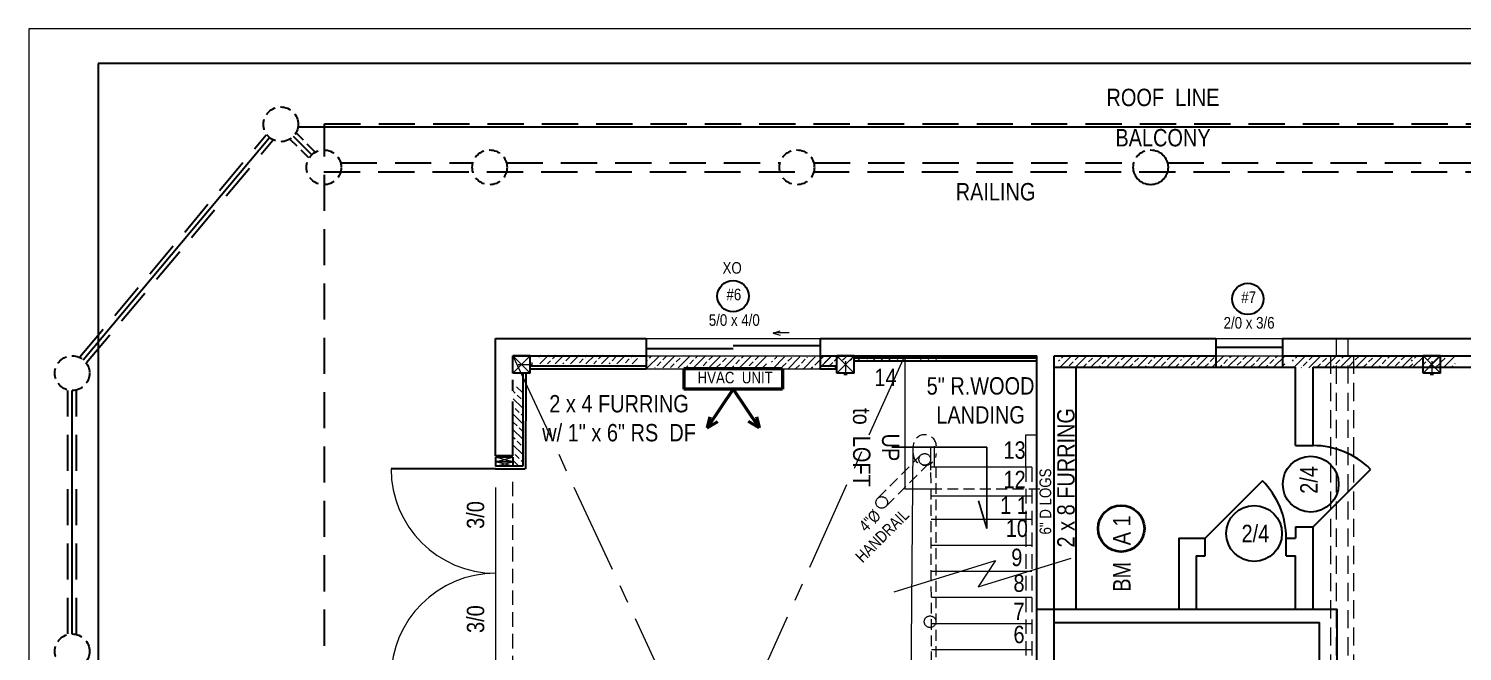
# Model space of a CAD drawing. Header units: inches. Extents: x 0 to 15441, y -6 to 2753.
# Drawn here: x 7122.6 to 7617.1, y 1558.9 to 1773.8 of the extents above; entities that cross this region are included whole.
import ezdxf

# ---------------------------------------------------------------- set-up
doc = ezdxf.new("R2010")
doc.units = ezdxf.units.IN
doc.header["$MEASUREMENT"] = 0
for name, pattern in [('CENTER', [2, 1.25, -0.25, 0.25, -0.25]), ('DASHDOT2', [0.5, 0.25, -0.125, 0, -0.125]), ('HIDDEN', [0.375, 0.25, -0.125])]:
    doc.linetypes.add(name, pattern=pattern)
for name, color, linetype, lineweight in [('CONCRETE', 7, 'Continuous', 25), ('DOORS', 7, 'Continuous', 60), ('EXISTING CEILING BEAMS', 255, 'HIDDEN', 20), ('HVAC', 1, 'Continuous', 50), ('NEW  ROUIGH SAWN  BEAMS', 3, 'HIDDEN', 40), ('NEW FRAMING', 6, 'Continuous', 30), ('NEW FRAMMING', 6, 'Continuous', 30), ('PLUMBING', 3, 'Continuous', 20), ('ROOF', 7, 'HIDDEN', 30), ('ROOF FRAMING', 7, 'Continuous', 20), ('STAIRS', 7, 'Continuous', 20), ('WALL FRAMING', 9, 'CENTER', 30), ('WALLS', 7, 'Continuous', 30), ('WINDOWS', 5, 'Continuous', 30)]:
    doc.layers.add(name, color=color, linetype=linetype, lineweight=lineweight)
for name, color, linetype in [('TEXT', 7, 'Continuous'), ('TEXT80', 9, 'Continuous'), ('TEXT80 @ 1', 9, 'Continuous'), ('TITLE BLOCK', 7, 'Continuous')]:
    doc.layers.add(name, color=color, linetype=linetype)
doc.layers.get('PLUMBING').off()
doc.styles.add('ARCHENT', font='technical.ttf', dxfattribs={"height": 6})

# ---------------------------------------------------------------- blocks, each defined once
blk = doc.blocks.new('A$C4B672F97')
at = {"layer": 'STAIRS', "color": 7, "linetype": 'HIDDEN', "lineweight": 9, "ltscale": 15}
for p, q in [((-3.14, 2.52), (-17.99, -12.33)), ((-0.31, -0.31), (-15.16, -15.16))]:
    blk.add_line(p, q, dxfattribs=at)
at = {"layer": 'STAIRS', "linetype": 'DASHDOT2', "lineweight": 9, "ltscale": 150}
for centre in [(-1.72, 1.1), (-16.57, -13.75)]:
    blk.add_circle(centre, 2, dxfattribs=at)
at = {"layer": 'STAIRS', "color": 7, "linetype": 'HIDDEN', "lineweight": 9, "ltscale": 15}
for centre, start, end in [((-1.72, 5.62), 0, 180), ((-1.72, 3.1), 180, 0)]:
    blk.add_arc(centre, 4, start, end, dxfattribs=at)

msp = doc.modelspace()

# ---------------------------------------------------------------- hatches: boundary and pattern name
at = {"layer": 'NEW FRAMING', "linetype": 'Continuous', "lineweight": 9, "ltscale": 25}
h = msp.add_hatch(dxfattribs=at)
h.set_pattern_fill('ANSI33', color=256, scale=15, style=0)
h.set_pattern_definition([(45, (2360.5694, 394.9716), (-2.6516504, 2.6516504), []), (45, (2363.221, 394.9716), (-2.6516504, 2.6516504), [1.875, -0.9375])])
h.paths.add_polyline_path([(7298.59, 1661.13), (7298.59, 1658.13), (7332.59, 1658.13), (7332.59, 1661.13)])
h = msp.add_hatch(dxfattribs=at)
h.set_pattern_fill('ANSI33', color=256, scale=15, style=0)
h.set_pattern_definition([(45, (2400.6214, 396.599), (-2.6516504, 2.6516504), []), (45, (2403.273, 396.599), (-2.6516504, 2.6516504), [1.875, -0.9375])])
h.paths.add_polyline_path([(7377.64, 1659.76), (7335.64, 1659.76), (7335.64, 1656.76), (7377.64, 1656.76)])
h.paths.add_polyline_path([(7377.64, 1660.91), (7335.64, 1660.91), (7335.64, 1659.76), (7377.64, 1659.76)])
h = msp.add_hatch(dxfattribs=at)
h.set_pattern_fill('ANSI33', color=256, scale=15, style=0)
h.set_pattern_definition([(45, (2443.792, 396.166), (-2.6516504, 2.6516504), []), (45, (2446.4437, 396.166), (-2.6516504, 2.6516504), [1.875, -0.9375])])
h.paths.add_polyline_path([(7420.81, 1660.48), (7378.81, 1660.48), (7378.81, 1659.32), (7420.81, 1659.32)])
h.paths.add_polyline_path([(7401.34, 1656.32), (7401.34, 1659.32), (7378.81, 1659.32), (7378.81, 1656.32)])
h = msp.add_hatch(dxfattribs=at)
h.set_pattern_fill('ANSI33', color=256, scale=15, style=0)
h.set_pattern_definition([(45, (2459.9864, 396.4), (-2.6516504, 2.6516504), []), (45, (2462.638, 396.4), (-2.6516504, 2.6516504), [1.875, -0.9375])])
h.paths.add_polyline_path([(7437, 1660.71), (7395, 1660.71), (7395, 1659.56), (7437, 1659.56)])
h.paths.add_polyline_path([(7401.34, 1656.56), (7401.34, 1659.56), (7395, 1659.56), (7395, 1656.56)])
h = msp.add_hatch(dxfattribs=at)
h.set_pattern_fill('ANSI33', color=256, scale=15, style=0)
h.set_pattern_definition([(45, (2445.6567, 397.017), (-2.6516504, 2.6516504), []), (45, (2448.3084, 397.017), (-2.6516504, 2.6516504), [1.875, -0.9375])])
h.paths.add_polyline_path([(7407.34, 1660.91), (7407.34, 1660.17), (7422.67, 1660.17), (7422.67, 1660.91)])
h.paths.add_polyline_path([(7407.34, 1659.91), (7422.67, 1659.91), (7422.67, 1660.17), (7407.34, 1660.17)])
h = msp.add_hatch(dxfattribs=at)
h.set_pattern_fill('ANSI33', color=256, scale=15, style=0)
h.set_pattern_definition([(45, (2496.0007, 396.7866), (-2.6516504, 2.6516504), []), (45, (2498.6523, 396.7866), (-2.6516504, 2.6516504), [1.875, -0.9375])])
h.paths.add_polyline_path([(7470.34, 1659.94), (7470.34, 1660.91), (7431.02, 1660.91), (7431.02, 1659.94)])
h = msp.add_hatch(dxfattribs=at)
h.set_pattern_fill('ANSI33', color=256, scale=15, style=0)
h.set_pattern_definition([(45, (2542.824, 396.599), (-2.6516504, 2.6516504), []), (45, (2545.4756, 396.599), (-2.6516504, 2.6516504), [1.875, -0.9375])])
h.paths.add_polyline_path([(7519.84, 1659.76), (7477.84, 1659.76), (7477.84, 1656.76), (7519.84, 1656.76)])
h.paths.add_polyline_path([(7519.84, 1660.91), (7477.84, 1660.91), (7477.84, 1659.76), (7519.84, 1659.76)])
h = msp.add_hatch(dxfattribs=at)
h.set_pattern_fill('ANSI33', color=256, scale=15, style=0)
h.set_pattern_definition([(45, (2584.8256, 396.7523), (-2.6516504, 2.6516504), []), (45, (2587.4772, 396.7523), (-2.6516504, 2.6516504), [1.875, -0.9375])])
h.paths.add_polyline_path([(7555.84, 1656.91), (7555.84, 1659.91), (7519.84, 1659.91), (7519.84, 1656.91)])
h.paths.add_polyline_path([(7555.84, 1660.91), (7519.84, 1660.91), (7519.84, 1659.91), (7555.84, 1659.91)])
h = msp.add_hatch(dxfattribs=at)
h.set_pattern_fill('ANSI33', color=256, scale=15, style=0)
h.set_pattern_definition([(45, (2623.5272, 396.599), (-2.6516504, 2.6516504), []), (45, (2626.179, 396.599), (-2.6516504, 2.6516504), [1.875, -0.9375])])
h.paths.add_polyline_path([(7600.54, 1659.76), (7558.54, 1659.76), (7558.54, 1656.76), (7600.54, 1656.76)])
h.paths.add_polyline_path([(7600.54, 1660.91), (7558.54, 1660.91), (7558.54, 1659.76), (7600.54, 1659.76)])
h = msp.add_hatch(dxfattribs=at)
h.set_pattern_fill('ANSI33', color=256, scale=15, style=0)
h.set_pattern_definition([(45, (2664.496, 396.599), (-2.6516504, 2.6516504), []), (45, (2667.1475, 396.599), (-2.6516504, 2.6516504), [1.875, -0.9375])])
h.paths.add_polyline_path([(7614.59, 1659.76), (7614.59, 1660.91), (7599.51, 1660.91), (7599.51, 1659.76)])
h.paths.add_polyline_path([(7614.59, 1656.76), (7614.59, 1659.76), (7599.51, 1659.76), (7599.51, 1656.76)])
h = msp.add_hatch(dxfattribs=at)
h.set_pattern_fill('ANSI33', color=256, scale=15, angle=90, style=0)
h.set_pattern_definition([(135, (8555.9147, -3321.868), (-2.6516504, -2.6516504), []), (135, (8555.9147, -3319.216), (-2.6516504, -2.6516504), [1.875, -0.9375])])
h.paths.add_polyline_path([(7289.76, 1622.85), (7292.76, 1622.85), (7292.76, 1650.15), (7289.76, 1650.15)])

# ---------------------------------------------------------------- linework, layer by layer
at = {"layer": 'CONCRETE', "color": 7, "linetype": 'Continuous', "lineweight": 30, "ltscale": 25}
for centre in [(7365.54, 1681.46), (7543.1, 1680.52)]:
    msp.add_circle(centre, 5.42, dxfattribs=at)
at = {"layer": 'DOORS', "color": 6, "linetype": 'Continuous', "lineweight": 9, "ltscale": 25}
for centre, start, end in [((7283.6, 1621.85), 180.0025, 270.0024), ((7283.6, 1549.85), 90.0001, 180)]:
    msp.add_arc(centre, 36, start, end, dxfattribs=at)
at = {"layer": 'EXISTING CEILING BEAMS', "linetype": 'HIDDEN', "ltscale": 25}
for p, q in [((7573.59, 1666.89), (7573.59, 1511.9)), ((7577.58, 1666.9), (7577.59, 1511.9))]:
    msp.add_line(p, q, dxfattribs=at)
at = {"layer": 'EXISTING CEILING BEAMS', "color": 6, "linetype": 'Continuous', "lineweight": 9, "ltscale": 25}
for p, q in [((7289.59, 1624.35), (7283.59, 1625.85)), ((7283.59, 1624.35), (7289.59, 1625.85)), ((7289.59, 1622.85), (7283.59, 1624.35)), ((7283.59, 1622.85), (7289.59, 1624.35))]:
    msp.add_line(p, q, dxfattribs=at)
at = {"layer": 'HVAC', "ltscale": 15}
for p, q in [((7348.59, 1656.42), (7348.59, 1649.42)), ((7382.59, 1656.4), (7382.59, 1649.4))]:
    msp.add_line(p, q, dxfattribs=at)
at = {"layer": 'HVAC', "ltscale": 25}
for p, q in [((7382.59, 1656.4), (7348.59, 1656.42)), ((7382.59, 1649.4), (7348.59, 1649.42)), ((7365.59, 1649.41), (7356.65, 1636.05)), ((7365.59, 1649.41), (7374.53, 1636.05)), ((7357.57, 1639.8), (7356.65, 1636.05)), ((7356.65, 1636.05), (7360.34, 1638.2)), ((7374.53, 1636.05), (7370.84, 1638.2)), ((7373.61, 1639.8), (7374.53, 1636.05))]:
    msp.add_line(p, q, dxfattribs=at)
at = {"layer": 'NEW  ROUIGH SAWN  BEAMS', "color": 6, "linetype": 'HIDDEN', "lineweight": 20, "ltscale": 25}
for p, q in [((7571.58, 1660.91), (7571.58, 1511.9)), ((7579.57, 1660.91), (7579.58, 1511.9))]:
    msp.add_line(p, q, dxfattribs=at)
at = {"layer": 'NEW  ROUIGH SAWN  BEAMS', "color": 6, "linetype": 'HIDDEN', "lineweight": 20, "ltscale": 20}
msp.add_line((7289.59, 1552.41), (7289.59, 1618.41), dxfattribs=at)
at = {"layer": 'NEW FRAMING', "ltscale": 15}
for p, q in [((7295.59, 1657.41), (7335.59, 1657.41)), ((7395.59, 1657.41), (7401.34, 1657.41)), ((7407.34, 1660.16), (7470.34, 1660.16)), ((7407.34, 1659.16), (7470.34, 1659.16)), ((7476.34, 1656.91), (7559.59, 1656.91)), ((7535.86, 1656.91), (7558.86, 1656.91)), ((7558.58, 1656.92), (7559.59, 1656.92)), ((7559.59, 1629.91), (7559.59, 1656.91)), ((7565.59, 1656.92), (7606.32, 1656.92)), ((7565.59, 1629.91), (7565.59, 1656.91)), ((7565.59, 1656.91), (7567.84, 1656.91)), ((7573.84, 1656.91), (7621.59, 1656.91)), ((7295.59, 1656.41), (7335.59, 1656.41)), ((7395.59, 1656.41), (7401.34, 1656.41)), ((7559.59, 1629.91), (7565.59, 1629.91)), ((7283.6, 1621.85), (7247.6, 1621.85)), ((7283.6, 1621.85), (7289.6, 1621.85)), ((7548.13, 1617.71), (7528.34, 1597.91)), ((7585.39, 1621.7), (7565.59, 1601.9)), ((7519.34, 1597.91), (7528.34, 1597.91)), ((7528.34, 1591.91), (7528.34, 1597.91)), ((7556.34, 1591.91), (7556.34, 1597.98)), ((7556.34, 1597.91), (7559.59, 1597.91)), ((7559.59, 1601.91), (7559.59, 1597.91)), ((7559.59, 1601.91), (7565.59, 1601.91)), ((7565.64, 1573.41), (7565.63, 1601.91)), ((7525.34, 1591.91), (7528.34, 1591.91)), ((7556.34, 1591.91), (7559.59, 1591.91)), ((7559.59, 1573.41), (7559.59, 1591.91))]:
    msp.add_line(p, q, dxfattribs=at)
at = {"layer": 'NEW FRAMING', "color": 6, "ltscale": 15}
for p, q in [((7294.06, 1654.91), (7294, 1621.85)), ((7289.59, 1625.85), (7283.59, 1625.85)), ((7289.59, 1624.35), (7283.59, 1624.35)), ((7289.59, 1622.85), (7283.59, 1622.85)), ((7293.09, 1622.85), (7289.59, 1622.85))]:
    msp.add_line(p, q, dxfattribs=at)
at = {"layer": 'NEW FRAMING', "lineweight": 20, "ltscale": 15}
msp.add_line((7335.59, 1656.41), (7395.59, 1656.41), dxfattribs=at)
at = {"layer": 'NEW FRAMING', "color": 7, "ltscale": 15}
msp.add_line((7289.59, 1626.35), (7283.59, 1626.35), dxfattribs=at)
at = {"layer": 'NEW FRAMING', "ltscale": 25}
for p, q in [((7289.59, 1621.85), (7293.89, 1621.85)), ((7289.6, 1621.85), (7293.89, 1621.86)), ((7519.34, 1597.91), (7519.34, 1573.41)), ((7525.34, 1591.91), (7525.34, 1573.41))]:
    msp.add_line(p, q, dxfattribs=at)
at = {"layer": 'NEW FRAMING', "ltscale": 15}
for centre in [(7564.79, 1616.6), (7545.26, 1599.59)]:
    msp.add_circle(centre, 9.63, dxfattribs=at)
for centre, start, end in [((7565.65, 1601.9), 45.0003, 90.0003), ((7528.34, 1597.96), 0.0288, 45.0288)]:
    msp.add_arc(centre, 28, start, end, dxfattribs=at)
at = {"layer": 'NEW FRAMMING', "color": 6, "linetype": 'Continuous', "ltscale": 25}
msp.add_line((7293.09, 1654.91), (7293.09, 1622.85), dxfattribs=at)
at = {"layer": 'ROOF', "color": 7, "linetype": 'HIDDEN', "ltscale": 50}
msp.add_line((7224.59, 1279.61), (7224.59, 1740.91), dxfattribs=at)
at = {"layer": 'ROOF', "linetype": 'HIDDEN', "ltscale": 50}
for p, q in [((7224.59, 1740.91), (7787.59, 1740.91)), ((7140.29, 1660.47), (7204.5, 1737.16)), ((7220.25, 1730.25), (7213.89, 1736.61)), ((7142.59, 1658.55), (7206.8, 1735.24)), ((7230.21, 1727.41), (7275.78, 1727.41)), ((7287.4, 1727.41), (7381.78, 1727.41)), ((7393.4, 1727.41), (7503.78, 1727.41)), ((7515.4, 1727.41), (7625.78, 1727.41)), ((7224.4, 1724.41), (7735.78, 1724.41)), ((7136.09, 1564.91), (7136.09, 1648.91)), ((7139.09, 1564.91), (7139.09, 1648.91))]:
    msp.add_line(p, q, dxfattribs=at)
at = {"layer": 'ROOF', "linetype": 'Continuous', "ltscale": 50}
for p, q in [((7141.44, 1659.51), (7205.65, 1736.2)), ((7215.55, 1739.91), (7757.59, 1739.91)), ((7137.59, 1564.91), (7137.59, 1648.91))]:
    msp.add_line(p, q, dxfattribs=at)
at = {"layer": 'ROOF', "linetype": 'HIDDEN', "ltscale": 15}
for p, q in [((7221.31, 1731.31), (7214.95, 1737.68)), ((7219.19, 1729.19), (7212.83, 1735.55))]:
    msp.add_line(p, q, dxfattribs=at)
at = {"layer": 'ROOF', "ltscale": 15}
for centre in [(7209.55, 1740.76), (7224.4, 1725.91), (7281.59, 1725.91), (7387.59, 1725.91), (7509.59, 1725.91), (7137.59, 1654.91), (7137.59, 1558.91)]:
    msp.add_circle(centre, 6, dxfattribs=at)
at = {"layer": 'ROOF FRAMING', "color": 7, "linetype": 'DASHDOT2', "lineweight": 9, "ltscale": 150}
msp.add_line((7433.81, 1621.38), (7433.81, 1629.34), dxfattribs=at)
at = {"layer": 'STAIRS', "color": 7, "linetype": 'CENTER', "lineweight": 9, "ltscale": 25}
msp.add_line((7289.59, 1660.91), (7429.59, 1359.91), dxfattribs=at)
at = {"layer": 'STAIRS', "linetype": 'Continuous', "ltscale": 15}
for p in [(7424.84, 1660.91), (7434.84, 1614.91)]:
    msp.add_line(p, (7424.84, 1614.91), dxfattribs=at)
at = {"layer": 'STAIRS', "linetype": 'Continuous', "lineweight": 20, "ltscale": 15}
for p, q in [((7466.52, 1622.43), (7466.52, 1633.66)), ((7426.66, 1511.92), (7427.66, 1629.65)), ((7435.02, 1622.43), (7435.02, 1629.67)), ((7468.55, 1612.43), (7433.85, 1612.43))]:
    msp.add_line(p, q, dxfattribs=at)
at = {"layer": 'STAIRS', "color": 7, "linetype": 'Continuous', "lineweight": 9, "ltscale": 20}
msp.add_line((7466.58, 1633.66), (7470.58, 1633.66), dxfattribs=at)
at = {"layer": 'STAIRS', "linetype": 'HIDDEN', "lineweight": 20, "ltscale": 15}
for p, q in [((7434.16, 1504.42), (7433.81, 1623.76)), ((7435.59, 1511.95), (7435.59, 1622.42))]:
    msp.add_line(p, q, dxfattribs=at)
at = {"layer": 'STAIRS', "lineweight": 20, "ltscale": 15}
for p, q in [((7468.55, 1622.43), (7433.82, 1622.43)), ((7468.55, 1604.43), (7433.87, 1604.43)), ((7468.55, 1595.43), (7433.9, 1595.43)), ((7421.13, 1579.48), (7456.07, 1590.27)), ((7450.13, 1581.14), (7482.2, 1591.05)), ((7456.07, 1590.27), (7450.13, 1581.14)), ((7468.55, 1586.43), (7433.92, 1586.43)), ((7468.55, 1577.43), (7433.95, 1577.43)), ((7468.55, 1568.43), (7433.98, 1568.43)), ((7468.55, 1559.43), (7434, 1559.43))]:
    msp.add_line(p, q, dxfattribs=at)
at = {"layer": 'STAIRS', "linetype": 'HIDDEN', "lineweight": 9, "ltscale": 20}
for p, q in [((7466.52, 1622.43), (7466.52, 1514.43)), ((7468.55, 1622.43), (7468.55, 1514.43))]:
    msp.add_line(p, q, dxfattribs=at)
at = {"layer": 'STAIRS', "color": 9, "linetype": 'HIDDEN', "lineweight": 20, "ltscale": 15}
msp.add_line((7471.34, 1614.91), (7434.84, 1614.91), dxfattribs=at)
at = {"layer": 'STAIRS', "color": 9, "linetype": 'DASHDOT2', "lineweight": 9, "ltscale": 150}
msp.add_circle((7433.49, 1569.14), 2, dxfattribs=at)
at = {"layer": 'TEXT', "linetype": 'Continuous', "lineweight": 20, "ltscale": 15}
for p, q in [((7379.41, 1668.75), (7381.78, 1669.46)), ((7379.41, 1668.75), (7381.78, 1668.03)), ((7384.93, 1668.77), (7379.45, 1668.77))]:
    msp.add_line(p, q, dxfattribs=at)
at = {"layer": 'TEXT', "color": 9, "linetype": 'Continuous', "ltscale": 15}
for p, q in [((7420.36, 1629.35), (7453.09, 1629.35)), ((7453.09, 1629.35), (7453.09, 1601.33)), ((7453.09, 1601.33), (7450.23, 1610.81))]:
    msp.add_line(p, q, dxfattribs=at)
at = {"layer": 'TEXT', "color": 6, "linetype": 'Continuous', "lineweight": 40, "ltscale": 15}
msp.add_circle((7499.45, 1601.27), 8, dxfattribs=at)
at = {"layer": 'TITLE BLOCK', "color": 7, "linetype": 'Continuous', "lineweight": 0, "ltscale": 0.5}
for p, q in [((7938.58, 1773.76), (7122.59, 1773.76)), ((7122.59, 1773.76), (7122.59, 1245.77))]:
    msp.add_line(p, q, dxfattribs=at)
at = {"layer": 'TITLE BLOCK', "color": 7, "linetype": 'Continuous', "lineweight": 30, "ltscale": 0.5}
for p, q in [((7146.59, 1761.76), (7146.59, 1257.77)), ((7926.58, 1761.76), (7146.59, 1761.76))]:
    msp.add_line(p, q, dxfattribs=at)
at = {"layer": 'WALL FRAMING', "color": 7, "ltscale": 15}
for p, q in [((7295.59, 1660.91), (7289.59, 1660.91)), ((7407.34, 1660.91), (7401.34, 1660.91)), ((7609.59, 1660.92), (7603.59, 1660.92))]:
    msp.add_line(p, q, dxfattribs=at)
at = {"layer": 'WALL FRAMING', "ltscale": 15}
msp.add_line((7289.59, 1626.35), (7289.59, 1660.91), dxfattribs=at)
at = {"layer": 'WALL FRAMING', "color": 7, "lineweight": 5, "ltscale": 25}
msp.add_line((7289.59, 1359.91), (7424.81, 1660.91), dxfattribs=at)
at = {"layer": 'WALL FRAMING', "color": 9, "linetype": 'Continuous', "lineweight": 9, "ltscale": 150}
for p, q in [((7291.48, 1657.93), (7296.17, 1657.93)), ((7296.17, 1658.52), (7296.17, 1657.93)), ((7296.17, 1657.93), (7296.17, 1657.34)), ((7404.34, 1659.02), (7404.34, 1654.33)), ((7606.59, 1659.02), (7606.59, 1654.33)), ((7404.34, 1654.33), (7403.75, 1654.33)), ((7404.93, 1654.33), (7404.34, 1654.33)), ((7606.59, 1654.33), (7606, 1654.33)), ((7607.18, 1654.33), (7606.59, 1654.33))]:
    msp.add_line(p, q, dxfattribs=at)
at = {"layer": 'WALL FRAMING', "color": 6, "linetype": 'Continuous', "lineweight": 30, "ltscale": 25}
for p, q in [((7283.59, 1625.85), (7283.59, 1622.85)), ((7289.59, 1625.85), (7289.59, 1622.85))]:
    msp.add_line(p, q, dxfattribs=at)
at = {"layer": 'WALL FRAMING', "ltscale": 15}
msp.add_circle((7509.59, 1725.91), 6, dxfattribs=at)
at = {"layer": 'WALLS', "ltscale": 15}
for p, q in [((7283.59, 1626.35), (7283.59, 1666.91)), ((7283.59, 1666.91), (7335.59, 1666.91)), ((7335.59, 1666.91), (7335.59, 1660.91)), ((7395.59, 1666.91), (7532.09, 1666.91)), ((7395.59, 1666.91), (7395.59, 1660.91)), ((7395.59, 1666.91), (7472.84, 1666.91)), ((7395.59, 1666.91), (7472.84, 1666.91)), ((7532.09, 1666.91), (7532.09, 1656.91)), ((7555.09, 1666.91), (7670.59, 1666.91)), ((7555.09, 1666.91), (7555.09, 1656.91)), ((7289.59, 1660.91), (7335.59, 1660.91)), ((7289.59, 1654.91), (7289.59, 1660.91)), ((7295.59, 1654.91), (7295.59, 1660.91)), ((7395.59, 1660.91), (7470.34, 1660.91)), ((7401.34, 1654.91), (7401.34, 1660.91)), ((7407.34, 1654.91), (7407.34, 1660.91)), ((7476.34, 1660.91), (7532.09, 1660.91)), ((7555.09, 1660.91), (7567.84, 1660.91)), ((7567.84, 1660.91), (7670.59, 1660.91)), ((7603.59, 1654.92), (7603.59, 1660.92)), ((7609.59, 1654.92), (7609.59, 1660.92)), ((7295.59, 1654.91), (7289.59, 1654.91)), ((7407.34, 1654.91), (7401.34, 1654.91)), ((7609.59, 1654.92), (7603.59, 1654.92))]:
    msp.add_line(p, q, dxfattribs=at)
at = {"layer": 'WALLS', "lineweight": 20, "ltscale": 15}
for p, q in [((7335.59, 1666.91), (7395.59, 1666.91)), ((7532.09, 1666.91), (7555.09, 1666.91)), ((7335.59, 1660.91), (7395.59, 1660.91)), ((7532.09, 1660.91), (7555.24, 1660.91))]:
    msp.add_line(p, q, dxfattribs=at)
at = {"layer": 'WALLS', "color": 7, "linetype": 'Continuous', "lineweight": 9, "ltscale": 15}
for p, q in [((7289.59, 1660.91), (7295.59, 1654.91)), ((7289.59, 1654.91), (7295.59, 1660.91)), ((7401.34, 1660.91), (7407.34, 1654.91)), ((7401.34, 1654.91), (7407.34, 1660.91)), ((7603.59, 1660.92), (7609.59, 1654.92)), ((7603.59, 1654.92), (7609.59, 1660.92))]:
    msp.add_line(p, q, dxfattribs=at)
at = {"layer": 'WALLS', "color": 6, "ltscale": 15}
for p, q in [((7335.59, 1660.91), (7335.59, 1656.41)), ((7395.59, 1660.91), (7395.59, 1656.41)), ((7470.34, 1573.41), (7470.34, 1660.91)), ((7476.34, 1573.41), (7476.34, 1660.91))]:
    msp.add_line(p, q, dxfattribs=at)
at = {"layer": 'WALLS', "color": 6, "ltscale": 20}
msp.add_line((7483.84, 1573.41), (7483.84, 1656.91), dxfattribs=at)
at = {"layer": 'WALLS', "color": 6, "lineweight": 20, "ltscale": 15}
msp.add_line((7283.59, 1615.41), (7283.59, 1552.41), dxfattribs=at)
at = {"layer": 'WALLS', "color": 7, "ltscale": 15}
for p, q in [((7470.34, 1573.41), (7573.88, 1573.41)), ((7470.34, 1511.91), (7470.34, 1573.41)), ((7476.34, 1511.91), (7476.34, 1573.41)), ((7573.84, 1511.91), (7573.88, 1573.41)), ((7476.34, 1568.91), (7567.84, 1568.91)), ((7567.84, 1511.91), (7567.84, 1568.91))]:
    msp.add_line(p, q, dxfattribs=at)
at = {"layer": 'WINDOWS', "color": 5, "ltscale": 15}
for p, q in [((7335.59, 1663.41), (7365.59, 1663.41)), ((7365.59, 1664.41), (7395.59, 1664.41)), ((7532.09, 1663.91), (7555.09, 1663.91))]:
    msp.add_line(p, q, dxfattribs=at)

# ---------------------------------------------------------------- block references
at = {"layer": 'PLUMBING', "color": 7, "linetype": 'Continuous', "lineweight": 20, "ltscale": 20}
msp.add_blockref('A$C4B672F97', (7433.39, 1624.03), dxfattribs=at)

# ---------------------------------------------------------------- texts
at = {"layer": 'HVAC', "insert": (7366.28, 1653.35), "char_height": 4, "width": 360.0625, "attachment_point": 5, "rotation": 0.0328, "style": 'ARCHENT'}
msp.add_mtext('HVAC  UNIT', dxfattribs=at)
at = {"layer": 'TEXT80', "color": 9, "width": 360.0625, "attachment_point": 5, "style": 'ARCHENT'}
for s, insert, char_height, rotation in [('{\\C7;ROOF  LINE}', (7513.84, 1750), 6, 0.0328), ('{\\C7;BALCONY}', (7513.84, 1736.1), 6, 0.0328), ('{\\C7;RAILING}', (7456.09, 1717.45), 6, 0.0328), ('{\\C7;5" R.WOOD\\PLANDING}', (7450.92, 1645.46), 6, 0.0328), ('{\\C7;UP\\Pto  LOFT}', (7414.89, 1629.27), 6, 270.0328), ('{\\C7; 13}', (7461.69, 1628.31), 6, 0.0328), ('{\\C7; 12}', (7461.69, 1618.2), 6, 0.0328), ('{\\C7;1 1}', (7462.47, 1609.29), 6, 0.0328), ('{\\C7; 4"%%C\\PHANDRAIL }', (7414.63, 1601.19), 4, 45.0328), ('{\\C7; 10}', (7462.47, 1601.31), 6, 0.0328), ('{\\C7; 9}', (7462.47, 1591.29), 6, 0.0328), ('{\\C7;8}', (7464.18, 1582.38), 6, 0.0328), ('{\\C7;7}', (7464.18, 1572.67), 6, 0.0328), ('{\\C7;6}', (7464.18, 1564.68), 6, 0.0328)]:
    msp.add_mtext(s, dxfattribs=dict(at, insert=insert, char_height=char_height, rotation=rotation))
at = {"layer": 'TEXT80', "color": 7, "linetype": 'Continuous', "lineweight": 40, "char_height": 4, "width": 360.0625, "attachment_point": 5, "rotation": 0.0328, "style": 'ARCHENT'}
for s, insert in [('XO', (7365.24, 1691.2)), ('#6', (7365.82, 1682.01)), ('#7', (7543.38, 1681.07))]:
    msp.add_mtext(s, dxfattribs=dict(at, insert=insert))
at = {"layer": 'TEXT80', "width": 360.0625, "attachment_point": 5, "style": 'ARCHENT'}
for s, insert, char_height, rotation in [('{\\C7;14}', (7418.11, 1653.43), 6, 0.0328), ('{\\C6;2 x 8 FURRING}', (7480.4, 1618.79), 6, 90.0328), ('{\\C6;2/4}', (7564.2, 1618.05), 6, 90.0328), ('{\\C6;6" D LOGS}', (7473.3, 1610.6), 4, 90.0328), ('{\\C6;2/4}', (7545.71, 1599.53), 6, 0.0328)]:
    msp.add_mtext(s, dxfattribs=dict(at, insert=insert, char_height=char_height, rotation=rotation))
at = {"layer": 'TEXT80', "color": 6, "char_height": 6, "width": 360.0625, "attachment_point": 5, "style": 'ARCHENT'}
for s, insert, rotation in [('2 x 4 FURRING\\Pw/ 1" x 6" RS  DF', (7326.22, 1639.31), 0.0328), ('3/0', (7276.76, 1605.95), 90.0328), ('3/0', (7276.76, 1570.02), 90.0328)]:
    msp.add_mtext(s, dxfattribs=dict(at, insert=insert, rotation=rotation))
at = {"layer": 'TEXT80', "color": 6, "lineweight": 40, "insert": (7499.64, 1592.65), "char_height": 6, "width": 360.0625, "attachment_point": 5, "rotation": 90.0328, "style": 'ARCHENT'}
msp.add_mtext('BM   A 1', dxfattribs=at)
at = {"layer": 'TEXT80 @ 1', "color": 9, "char_height": 4, "width": 360.0625, "attachment_point": 5, "rotation": 0.0328, "style": 'ARCHENT'}
for s, insert in [('\\A1;{\\C7;5/0 x 4/0}', (7365.97, 1673.19)), ('\\A1;{\\C7;2/0 x 3/6}', (7543.54, 1672.24))]:
    msp.add_mtext(s, dxfattribs=dict(at, insert=insert))

doc.saveas('drawing.dxf')
